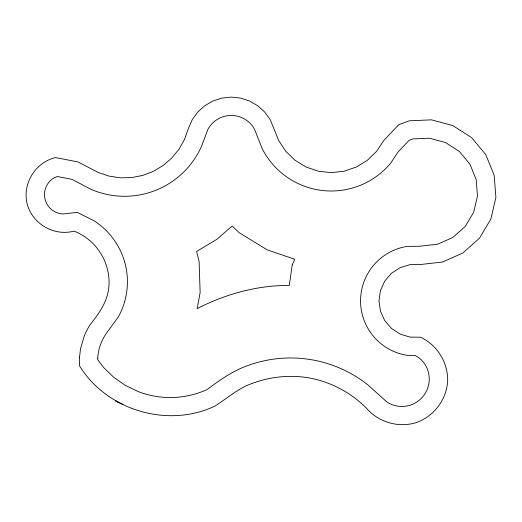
<?xml version="1.0" encoding="UTF-8"?>
<svg xmlns="http://www.w3.org/2000/svg" width="522" height="522" viewBox="0 0 522 522"><rect width="100%" height="100%" fill="white"/><g stroke="black" fill="none" stroke-linecap="round" stroke-linejoin="round"><path stroke-width="0.78" d="M122.898 404.478L115.656 400.883L118.298 402.266M79.507 357.237L79.618 365.994C106.899 410.364 167.732 428.431 214.81 406.149C227.605 398.123 238.998 387.572 253.751 382.854C270.846 376.714 289.338 374.894 307.301 377.582C329.708 381.308 350.699 392.205 366.64 408.374C378.763 422.428 398.71 428.112 416.412 422.546C433.906 416.341 446.427 399.806 447.654 381.288C448.215 362.738 437.338 345.075 420.523 337.219L410.142 337.127L400.198 334.132L391.5 328.468L384.727 320.593L380.44 311.138L378.972 300.861L380.44 290.584L384.727 281.13L391.5 273.254L400.198 267.597L410.142 264.595L420.523 264.504L442.604 262.011L462.903 252.955L479.503 238.182L490.856 219.077L495.9 197.433L494.158 175.281L485.793 154.688L471.588 137.599L452.874 125.606L431.413 119.832L409.215 120.83L398.782 124.66L383.742 140.568L376.616 151.347L367.318 160.319L356.291 167.053L344.063 171.229L331.216 172.645L318.374 171.229L306.146 167.053L295.113 160.319L285.815 151.347L278.689 140.568L270.298 119.832L264.791 112.152L257.79 105.79L249.62 101.04L240.635 98.097L231.233 97.105L221.83 98.097L212.845 101.04L204.676 105.79L197.675 112.152L192.168 119.832L188.383 128.497L184.599 139.243L179.026 149.175L171.823 158.003L163.21 165.454L153.435 171.307L142.8 175.399L131.622 177.591L120.236 177.826L108.974 176.09L98.182 172.449L77.902 161.918L55.606 157.572C35.483 162.14 22.178 183.698 27.118 203.737C32.162 223.749 54.02 236.538 73.941 231.122C95.931 239.33 110.69 262.409 108.915 285.815C108.113 300.796 99.376 313.043 90.391 324.338A65.955 65.955 0 0 0 84.264 335.946L80.558 348.539L79.507 357.237M97.745 358.216L97.712 359.691L103.597 367.521L113.796 377.354L125.143 385.249L138.193 391.578A88.936 88.936 0 0 0 207.201 389.497C219.651 380.133 232.538 371.018 247.402 365.7A124.412 124.412 0 0 1 367.932 384.936L386.946 402.012A27.366 27.366 0 0 0 423.701 395.604A27.366 27.366 0 0 0 419.903 358.49L415.114 355.423L407.369 355.358A55.123 55.123 0 0 1 407.369 246.371L419.414 246.26L437.749 244.192L452.881 237.438L465.259 226.424L473.722 212.186L477.48 196.05L476.181 179.529L469.944 164.182L459.353 151.439L445.41 142.493L429.404 138.193L412.856 138.937L409.098 140.314L398.097 151.954L390.737 163.086A77.406 77.406 0 0 1 262.357 148.953L254.344 128.901A26.589 26.589 0 0 0 208.121 128.901L201.296 146.793A84.199 84.199 0 0 1 90.841 189.232L72.01 179.366L57.387 176.514L53.929 177.904A19.425 19.425 0 0 0 62.914 213.961L77.321 212.395L94.241 220.897A72.447 72.447 0 0 1 118.429 316.75L107.454 331.848A47.691 47.691 0 0 0 97.745 358.216M292.248 264.843L289.305 285.456C257.933 285.214 226.966 293.638 199.032 307.654L197.159 308.796L200.128 292.633L199.11 261.483L196.585 251.473L216.734 239.402L232.218 226.006L239.174 232.721L267.29 249.888L294.78 259.271L292.248 264.843"/></g></svg>
